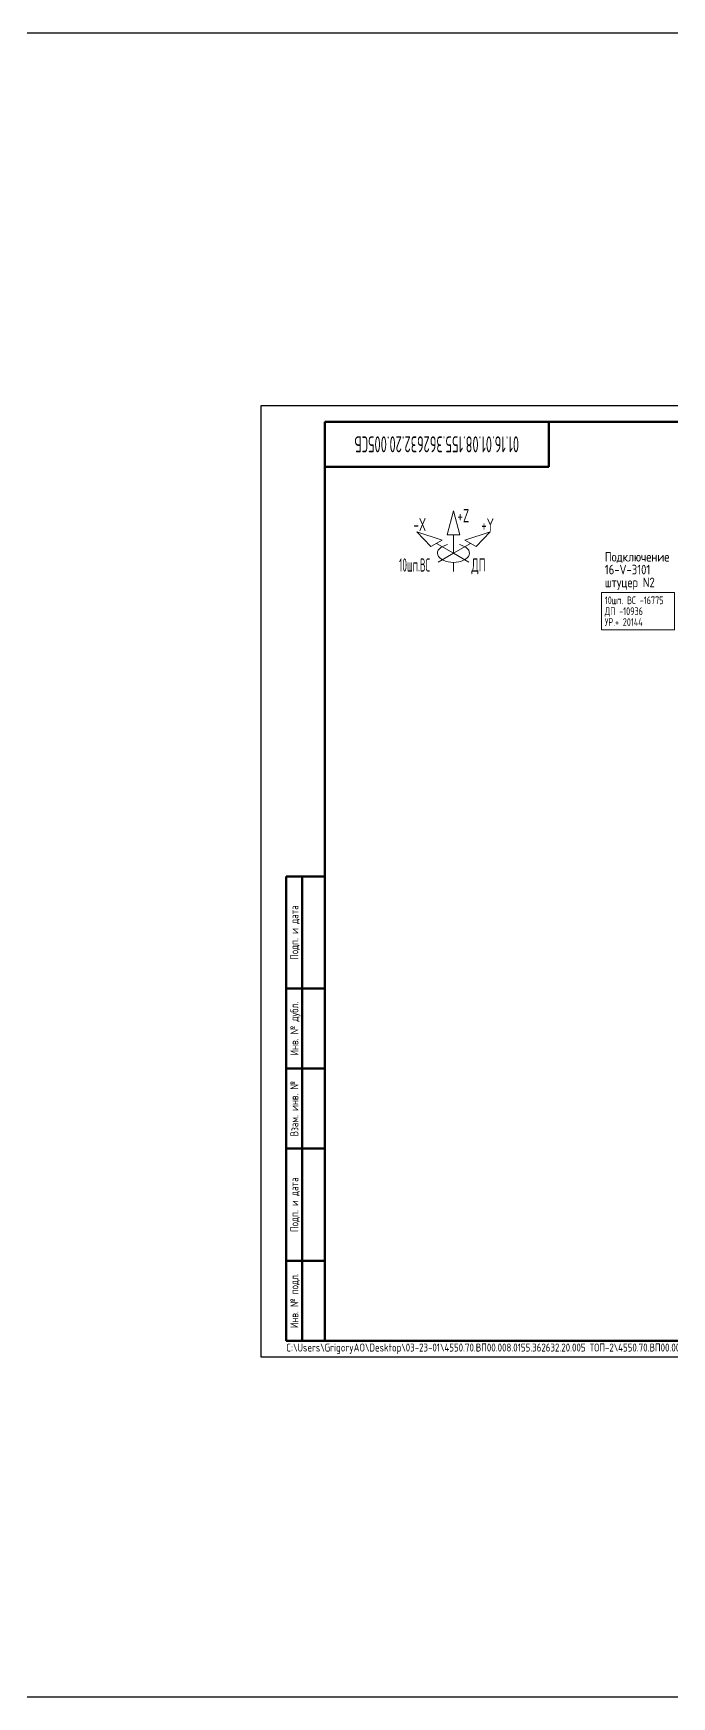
# Model space of a CAD drawing. Header units: millimetres. Extents: x 10051 to 26505, y 4675 to 5194.
# Drawn here: x 16506 to 16706, y 4675 to 5194 of the extents above; entities that cross this region are included whole.
import ezdxf
from ezdxf.enums import TextEntityAlignment as Align

# ---------------------------------------------------------------- set-up
doc = ezdxf.new("R2010")
doc.units = ezdxf.units.MM
doc.layers.get('0').update_dxf_attribs({"lineweight": 15})
for name, color, linetype, lineweight in [('OFORMLENIE', 7, 'Continuous', 25), ('подложка', 252, 'Continuous', 9), ('Построение', 7, 'Continuous', 30)]:
    doc.layers.add(name, color=color, linetype=linetype, lineweight=lineweight)
doc.styles.add('GOST_2.304', font='CS_Gost2304.shx', dxfattribs={"height": 2.5})
doc.styles.add('Style-CS_Gost2304', font='CS_Gost2304.shx')
doc.styles.add('TNR_30', font='times.ttf', dxfattribs={"height": 3})

# ---------------------------------------------------------------- blocks, each defined once
blk = doc.blocks.new('*U1752')
at = {"linetype": 'ByBlock', "lineweight": -2}
blk.add_lwpolyline([(420, 297), (0, 297), (0, 0), (420, 0)], close=True, dxfattribs=at)
at = {"linetype": 'ByBlock', "lineweight": 50}
blk.add_lwpolyline([(20, 292), (415, 292), (415, 5), (20, 5)], close=True, dxfattribs=at)
at = {"color": 0, "linetype": 'ByBlock', "lineweight": -2, "style": 'GOST_2.304'}
blk.add_text('Формат А3', height=2.5, dxfattribs=at).set_placement((410, 2.5), align=Align.MIDDLE_RIGHT)
at = {"linetype": 'ByBlock', "lineweight": -2, "insert": (8, 2.5), "char_height": 2.5, "attachment_point": 4, "style": 'GOST_2.304'}
blk.add_mtext('C:\\\\Users\\\\GrigoryAO\\\\Desktop\\\\03-23-01\\\\4550.70.ВП00.008.0155.362632.20.005 ТОП-2\\\\4550.70.ВП00.008.0155.362632.20.005СБ.Л00.РЕВ0.DWG', dxfattribs=at)
at = {"linetype": 'ByBlock', "lineweight": -2, "style": 'TNR_30'}
blk.add_attdef('ВЕРХНИЙ_НОМЕР_ЛИСТА', text='', height=3, dxfattribs=at).set_placement((410, 287), align=Align.MIDDLE_CENTER)
blk = doc.blocks.new('ST_Top')
at = {"linetype": 'ByBlock', "lineweight": 50}
blk.add_line((70, 0), (70, -14), dxfattribs=at)
at = {"linetype": 'ByBlock', "lineweight": 50, "extrusion": (0, 1, 0)}
blk.add_line((0, -14), (70, -14), dxfattribs=at)
at = {"linetype": 'ByBlock', "lineweight": -2, "style": 'GOST_2.304', "width": 0.7, "flags": 4}
blk.add_attdef('ШИФР', text='', height=5, rotation=180, dxfattribs=at).set_placement((35, -7), align=Align.MIDDLE_CENTER)
blk = doc.blocks.new('ST_Left')
at = {"color": 2, "linetype": 'ByBlock', "lineweight": 50}
for p, q in [((8, 150), (8, 5)), ((20, 150), (8, 150)), ((13, 5), (13, 150)), ((8, 115), (20, 115)), ((8, 90), (20, 90)), ((20, 65), (8, 65)), ((20, 30), (8, 30)), ((8, 5), (20, 5))]:
    blk.add_line(p, q, dxfattribs=at)
at = {"color": 0, "linetype": 'ByBlock', "lineweight": -2, "style": 'GOST_2.304'}
for s, p in [('Подп. и дата', (10.5, 132.5)), ('Инв. № дубл.', (10.5, 102.5)), ('Взам. инв. №', (10.5, 77.5)), ('Подп. и дата', (10.5, 47.5)), ('Инв. № подл.', (10.5, 17.5))]:
    blk.add_text(s, height=2.5, rotation=90, dxfattribs=at).set_placement(p, align=Align.MIDDLE_CENTER)
at = {"color": 0, "linetype": 'ByBlock', "lineweight": -2, "style": 'GOST_2.304', "flags": 8}
for tag, p in [('ДУБЛ_ДАТА', (16.5, 141.25)), ('НОМЕР_ДУБЛ', (16.5, 102.5)), ('ВЗАМ_ИНВ', (16.5, 77.5)), ('ИНВ_ДАТА', (16.5, 56.25)), ('ИНВ_НОМЕР', (16.5, 17.5))]:
    blk.add_attdef(tag, text='', height=2.5, rotation=90, dxfattribs=at).set_placement(p, align=Align.MIDDLE_CENTER)

msp = doc.modelspace()

# ---------------------------------------------------------------- linework, layer by layer
at = {"layer": 'подложка'}
for p, q in [((16637.76, 5031.91, -4.87), (16632.45, 5034.97, -4.87)), ((16637.76, 5031.91, -4.87), (16637.76, 5037.62, -4.87)), ((16637.76, 5031.91, -4.87), (16643.06, 5034.97, -4.87)), ((16637.76, 5031.91, -4.87), (16632.98, 5029.15, -4.87)), ((16637.76, 5031.91, -4.87), (16642.53, 5029.15, -4.87)), ((16637.76, 5026.19, -4.87), (16637.76, 5029.05, -4.87))]:
    msp.add_line(p, q, dxfattribs=at)
msp.add_ellipse((16637.76, 5031.91, -4.87), major_axis=(-5, 0), ratio=0.57735, start_param=5.105088, end_param=10.602875, dxfattribs=at)
for points in [[(16637.76, 5045.12, -4.87), (16635.76, 5037.62, -4.87), (16639.76, 5037.62, -4.87)], [(16626.26, 5038.54, -4.87), (16634.22, 5035.99, -4.87), (16630.68, 5033.95, -4.87)], [(16649.25, 5038.54, -4.87), (16641.29, 5035.99, -4.87), (16644.83, 5033.95, -4.87)], [(16684.03, 5019.58, 154.73), (16706.82, 5019.58, 154.73), (16706.82, 5007.98, 154.73), (16684.03, 5007.98, 154.73)]]:
    msp.add_3dface(points, dxfattribs=at)
at = {"layer": 'Построение', "color": 3}
msp.add_lwpolyline([(10050.53, 4674.72), (26505.36, 4674.72), (26505.36, 5194.3), (10050.53, 5194.3)], close=True, dxfattribs=at)

# ---------------------------------------------------------------- block references
at = {"layer": 'OFORMLENIE'}
for name in ['*U1752', 'ST_Left']:
    msp.add_blockref(name, (16577.54, 4780.91), dxfattribs=at)
ref = msp.add_blockref('ST_Top', (16597.54, 5072.91), dxfattribs=at)
ref.add_attrib('ШИФР', '01.16.01.08.155.362632.20.005СБ', dxfattribs={"layer": '0', "linetype": 'ByBlock', "lineweight": -2, "height": 5, "rotation": 180, "style": 'GOST_2.304', "width": 0.7}).set_placement((16632.54, 5065.91), align=Align.MIDDLE_CENTER)

# ---------------------------------------------------------------- texts
at = {"layer": 'подложка', "style": 'Style-CS_Gost2304'}
for s, width, p in [('+Z', 0.75, (16639.01, 5045.66, -4.87)), ('-X', 0.75, (16625.26, 5042.91, -4.87)), ('10шп.ВС', 0.628788, (16620.76, 5030.28, -4.87)), ('ДП', 0.75, (16643.38, 5030.28, -4.87))]:
    msp.add_text(s, height=4.125, dxfattribs=dict(at, width=width)).set_placement(p, align=Align.TOP_LEFT)
at = {"layer": 'подложка', "style": 'Style-CS_Gost2304', "width": 0.75}
msp.add_text('+Y', height=4.125, dxfattribs=at).set_placement((16650.38, 5042.78, -4.87), align=Align.TOP_RIGHT)
at = {"layer": 'подложка', "style": 'Style-CS_Gost2304'}
for s, p in [('Подключение', (16685.03, 5030.78, 154.73)), ('16-V-3101', (16685.03, 5026.78, 154.73)), ('штуцер N2', (16685.03, 5022.78, 154.73))]:
    msp.add_text(s, height=3, rotation=360, dxfattribs=at).set_placement(p, align=Align.MIDDLE_LEFT)
at = {"layer": 'подложка', "style": 'Style-CS_Gost2304', "width": 0.875}
for s, p in [('ДП -10936', (16685.03, 5013.78, 154.73)), ('10шп. ВС -16775', (16685.03, 5017.18, 154.73)), ('УР.+ 20144', (16685.03, 5010.38, 154.73))]:
    msp.add_text(s, height=2.4, rotation=360, dxfattribs=at).set_placement(p, align=Align.MIDDLE_LEFT)

doc.saveas('drawing.dxf')
